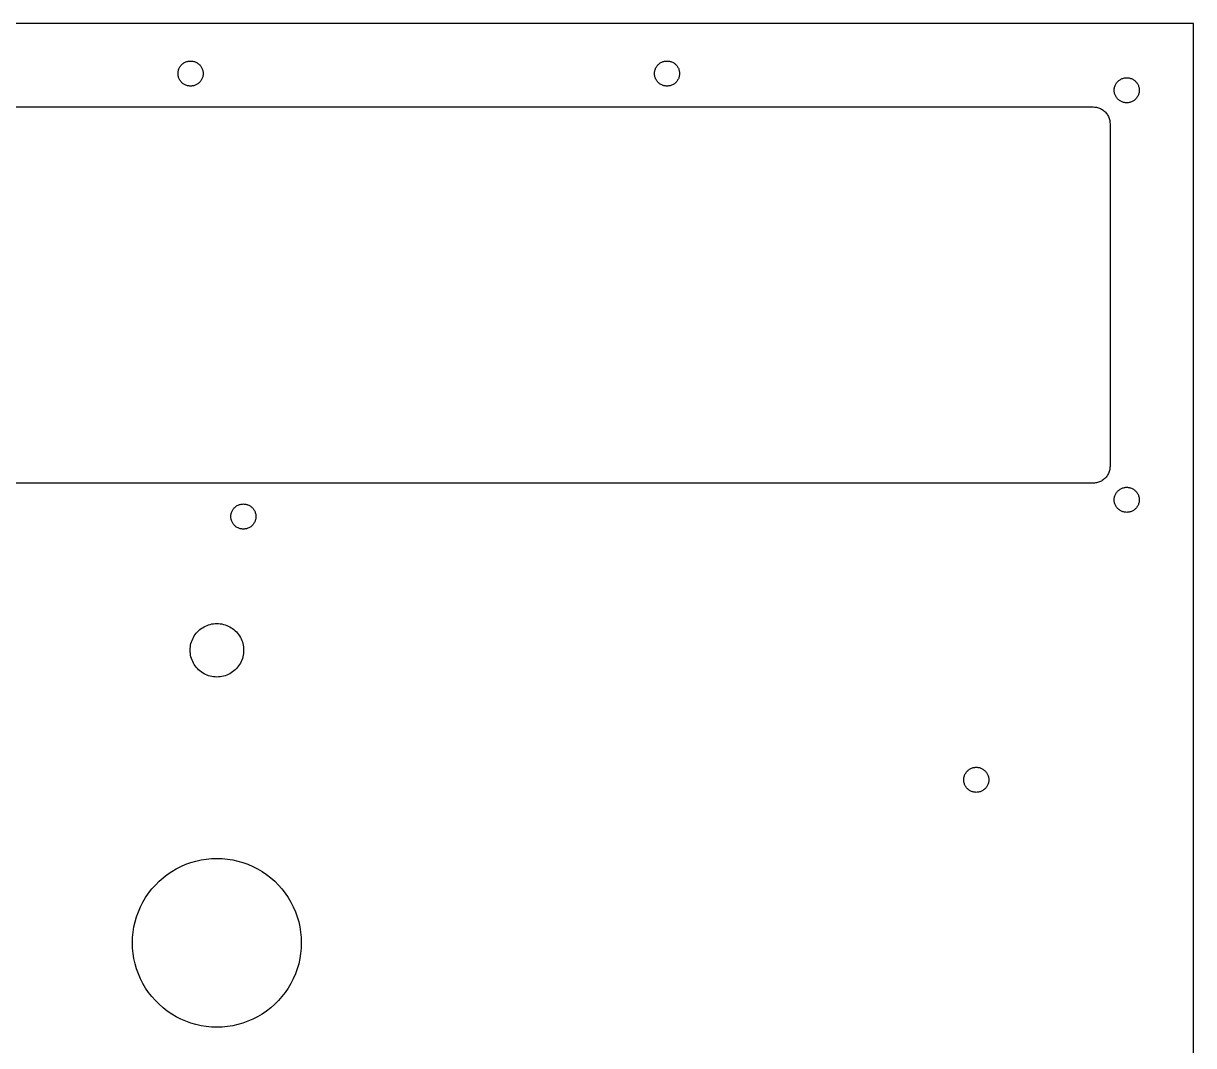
# Model space of a CAD drawing. Header units: metres. Extents: x -214 to 66, y -110 to 110.
# Drawn here: x -74 to 66, y -12.3 to 110 of the extents above; entities that cross this region are included whole.
import ezdxf

# ---------------------------------------------------------------- set-up
doc = ezdxf.new("R2010")
doc.units = ezdxf.units.M

msp = doc.modelspace()

# ---------------------------------------------------------------- linework, layer by layer
for p, q in [((66, 110), (-214, 110)), ((66, -110), (66, 110)), ((-55.1558, 104.956), (-55.0935, 105.027)), ((-55.0935, 105.027), (-55.0268, 105.093)), ((-55.0268, 105.093), (-54.9561, 105.156)), ((-54.9561, 105.156), (-54.8817, 105.214)), ((-54.8817, 105.214), (-54.8037, 105.266)), ((-54.8037, 105.266), (-54.7226, 105.314)), ((-54.7226, 105.314), (-54.6387, 105.357)), ((-54.6387, 105.357), (-54.5522, 105.395)), ((-54.5522, 105.395), (-54.4635, 105.427)), ((-54.4635, 105.427), (-54.373, 105.453)), ((-54.373, 105.453), (-54.2811, 105.473)), ((-54.2811, 105.473), (-54.188, 105.488)), ((-54.188, 105.488), (-54.0942, 105.497)), ((-54.0942, 105.497), (-54, 105.5)), ((-54, 105.5), (-53.9058, 105.497)), ((-53.9058, 105.497), (-53.812, 105.488)), ((-53.812, 105.488), (-53.7189, 105.473)), ((-53.7189, 105.473), (-53.627, 105.453)), ((-53.627, 105.453), (-53.5365, 105.427)), ((-53.5365, 105.427), (-53.4478, 105.395)), ((-53.4478, 105.395), (-53.3613, 105.357)), ((-53.3613, 105.357), (-53.2774, 105.314)), ((-53.2774, 105.314), (-53.1963, 105.266)), ((-53.1963, 105.266), (-53.1183, 105.214)), ((-53.1183, 105.214), (-53.0439, 105.156)), ((-53.0439, 105.156), (-52.9732, 105.093)), ((-52.9732, 105.093), (-52.9065, 105.027)), ((-52.9065, 105.027), (-52.8442, 104.956)), ((1.84423, 104.956), (1.90655, 105.027)), ((1.90655, 105.027), (1.97318, 105.093)), ((1.97318, 105.093), (2.04386, 105.156)), ((2.04386, 105.156), (2.11832, 105.214)), ((2.11832, 105.214), (2.19626, 105.266)), ((2.19626, 105.266), (2.27737, 105.314)), ((2.27737, 105.314), (2.36133, 105.357)), ((2.36133, 105.357), (2.44781, 105.395)), ((2.44781, 105.395), (2.53648, 105.427)), ((2.53648, 105.427), (2.62697, 105.453)), ((2.62697, 105.453), (2.71893, 105.473)), ((2.71893, 105.473), (2.812, 105.488)), ((2.812, 105.488), (2.90582, 105.497)), ((2.90582, 105.497), (3, 105.5)), ((3, 105.5), (3.09419, 105.497)), ((3.09419, 105.497), (3.188, 105.488)), ((3.188, 105.488), (3.28107, 105.473)), ((3.28107, 105.473), (3.37304, 105.453)), ((3.37304, 105.453), (3.46353, 105.427)), ((3.46353, 105.427), (3.55219, 105.395)), ((3.55219, 105.395), (3.63867, 105.357)), ((3.63867, 105.357), (3.72263, 105.314)), ((3.72263, 105.314), (3.80374, 105.266)), ((3.80374, 105.266), (3.88168, 105.214)), ((3.88168, 105.214), (3.95614, 105.156)), ((3.95614, 105.156), (4.02682, 105.093)), ((4.02682, 105.093), (4.09345, 105.027)), ((4.09345, 105.027), (4.15577, 104.956)), ((-55.5, 104), (-55.497, 104.094)), ((-55.497, 103.906), (-55.5, 104)), ((-55.497, 104.094), (-55.4882, 104.188)), ((-55.4882, 103.812), (-55.497, 103.906)), ((-55.4882, 104.188), (-55.4734, 104.281)), ((-55.4734, 103.719), (-55.4882, 103.812)), ((-55.4734, 104.281), (-55.4529, 104.373)), ((-55.4529, 103.627), (-55.4734, 103.719)), ((-55.4529, 104.373), (-55.4266, 104.464)), ((-55.4266, 103.536), (-55.4529, 103.627)), ((-55.4266, 104.464), (-55.3947, 104.552)), ((-55.3947, 104.552), (-55.3572, 104.639)), ((-55.3572, 104.639), (-55.3145, 104.723)), ((-55.3145, 104.723), (-55.2665, 104.804)), ((-55.2665, 104.804), (-55.2135, 104.882)), ((-55.2135, 104.882), (-55.1558, 104.956)), ((-52.8442, 104.956), (-52.7865, 104.882)), ((-52.7865, 104.882), (-52.7335, 104.804)), ((-52.7335, 104.804), (-52.6855, 104.723)), ((-52.6855, 104.723), (-52.6428, 104.639)), ((-52.6428, 104.639), (-52.6053, 104.552)), ((-52.6053, 104.552), (-52.5734, 104.464)), ((-52.5734, 104.464), (-52.5471, 104.373)), ((-52.5471, 103.627), (-52.5734, 103.536)), ((-52.5471, 104.373), (-52.5266, 104.281)), ((-52.5266, 103.719), (-52.5471, 103.627)), ((-52.5266, 104.281), (-52.5118, 104.188)), ((-52.5118, 103.812), (-52.5266, 103.719)), ((-52.5118, 104.188), (-52.503, 104.094)), ((-52.503, 103.906), (-52.5118, 103.812)), ((-52.503, 104.094), (-52.5, 104)), ((-52.5, 104), (-52.503, 103.906)), ((1.5, 104), (1.50296, 104.094)), ((1.50296, 103.906), (1.5, 104)), ((1.50296, 104.094), (1.51183, 104.188)), ((1.51183, 103.812), (1.50296, 103.906)), ((1.51183, 104.188), (1.52657, 104.281)), ((1.52657, 103.719), (1.51183, 103.812)), ((1.52657, 104.281), (1.54713, 104.373)), ((1.54713, 103.627), (1.52657, 103.719)), ((1.54713, 104.373), (1.57342, 104.464)), ((1.57342, 103.536), (1.54713, 103.627)), ((1.57342, 104.464), (1.60534, 104.552)), ((1.60534, 104.552), (1.64276, 104.639)), ((1.64276, 104.639), (1.68554, 104.723)), ((1.68554, 104.723), (1.73351, 104.804)), ((1.73351, 104.804), (1.78648, 104.882)), ((1.78648, 104.882), (1.84423, 104.956)), ((4.15577, 104.956), (4.21353, 104.882)), ((4.21353, 104.882), (4.26649, 104.804)), ((4.26649, 104.804), (4.31446, 104.723)), ((4.31446, 104.723), (4.35724, 104.639)), ((4.35724, 104.639), (4.39466, 104.552)), ((4.39466, 104.552), (4.42659, 104.464)), ((4.42659, 104.464), (4.45288, 104.373)), ((4.45288, 103.627), (4.42659, 103.536)), ((4.45288, 104.373), (4.47343, 104.281)), ((4.47343, 103.719), (4.45288, 103.627)), ((4.47343, 104.281), (4.48817, 104.188)), ((4.48817, 103.812), (4.47343, 103.719)), ((4.48817, 104.188), (4.49704, 104.094)), ((4.49704, 103.906), (4.48817, 103.812)), ((4.49704, 104.094), (4.5, 104)), ((4.5, 104), (4.49704, 103.906)), ((-55.3947, 103.448), (-55.4266, 103.536)), ((-55.3572, 103.361), (-55.3947, 103.448)), ((-55.3145, 103.277), (-55.3572, 103.361)), ((-55.2665, 103.196), (-55.3145, 103.277)), ((-55.2135, 103.118), (-55.2665, 103.196)), ((-55.1558, 103.044), (-55.2135, 103.118)), ((-55.0935, 102.973), (-55.1558, 103.044)), ((-55.0268, 102.907), (-55.0935, 102.973)), ((-54.9561, 102.844), (-55.0268, 102.907)), ((-54.8817, 102.786), (-54.9561, 102.844)), ((-54.8037, 102.734), (-54.8817, 102.786)), ((-54.7226, 102.686), (-54.8037, 102.734)), ((-54.6387, 102.643), (-54.7226, 102.686)), ((-54.5522, 102.605), (-54.6387, 102.643)), ((-54.4635, 102.573), (-54.5522, 102.605)), ((-54.373, 102.547), (-54.4635, 102.573)), ((-54.2811, 102.527), (-54.373, 102.547)), ((-54.188, 102.512), (-54.2811, 102.527)), ((-54.0942, 102.503), (-54.188, 102.512)), ((-54, 102.5), (-54.0942, 102.503)), ((-53.9058, 102.503), (-54, 102.5)), ((-53.812, 102.512), (-53.9058, 102.503)), ((-53.7189, 102.527), (-53.812, 102.512)), ((-53.627, 102.547), (-53.7189, 102.527)), ((-53.5365, 102.573), (-53.627, 102.547)), ((-53.4478, 102.605), (-53.5365, 102.573)), ((-53.3613, 102.643), (-53.4478, 102.605)), ((-53.2774, 102.686), (-53.3613, 102.643)), ((-53.1963, 102.734), (-53.2774, 102.686)), ((-53.1183, 102.786), (-53.1963, 102.734)), ((-53.0439, 102.844), (-53.1183, 102.786)), ((-52.9732, 102.907), (-53.0439, 102.844)), ((-52.9065, 102.973), (-52.9732, 102.907)), ((-52.8442, 103.044), (-52.9065, 102.973)), ((-52.7865, 103.118), (-52.8442, 103.044)), ((-52.7335, 103.196), (-52.7865, 103.118)), ((-52.6855, 103.277), (-52.7335, 103.196)), ((-52.6428, 103.361), (-52.6855, 103.277)), ((-52.6053, 103.448), (-52.6428, 103.361)), ((-52.5734, 103.536), (-52.6053, 103.448)), ((1.60534, 103.448), (1.57342, 103.536)), ((1.64276, 103.361), (1.60534, 103.448)), ((1.68554, 103.277), (1.64276, 103.361)), ((1.73351, 103.196), (1.68554, 103.277)), ((1.78648, 103.118), (1.73351, 103.196)), ((1.84423, 103.044), (1.78648, 103.118)), ((1.90655, 102.973), (1.84423, 103.044)), ((1.97318, 102.907), (1.90655, 102.973)), ((2.04386, 102.844), (1.97318, 102.907)), ((2.11832, 102.786), (2.04386, 102.844)), ((2.19626, 102.734), (2.11832, 102.786)), ((2.27737, 102.686), (2.19626, 102.734)), ((2.36133, 102.643), (2.27737, 102.686)), ((2.44781, 102.605), (2.36133, 102.643)), ((2.53648, 102.573), (2.44781, 102.605)), ((2.62697, 102.547), (2.53648, 102.573)), ((2.71893, 102.527), (2.62697, 102.547)), ((2.812, 102.512), (2.71893, 102.527)), ((2.90582, 102.503), (2.812, 102.512)), ((3, 102.5), (2.90582, 102.503)), ((3.09419, 102.503), (3, 102.5)), ((3.188, 102.512), (3.09419, 102.503)), ((3.28107, 102.527), (3.188, 102.512)), ((3.37304, 102.547), (3.28107, 102.527)), ((3.46353, 102.573), (3.37304, 102.547)), ((3.55219, 102.605), (3.46353, 102.573)), ((3.63867, 102.643), (3.55219, 102.605)), ((3.72263, 102.686), (3.63867, 102.643)), ((3.80374, 102.734), (3.72263, 102.686)), ((3.88168, 102.786), (3.80374, 102.734)), ((3.95614, 102.844), (3.88168, 102.786)), ((4.02682, 102.907), (3.95614, 102.844)), ((4.09345, 102.973), (4.02682, 102.907)), ((4.15577, 103.044), (4.09345, 102.973)), ((4.21353, 103.118), (4.15577, 103.044)), ((4.26649, 103.196), (4.21353, 103.118)), ((4.31446, 103.277), (4.26649, 103.196)), ((4.35724, 103.361), (4.31446, 103.277)), ((4.39466, 103.448), (4.35724, 103.361)), ((4.42659, 103.536), (4.39466, 103.448)), ((56.5118, 102.188), (56.5266, 102.281)), ((56.5266, 102.281), (56.5471, 102.373)), ((56.5471, 102.373), (56.5734, 102.464)), ((56.5734, 102.464), (56.6053, 102.552)), ((56.6053, 102.552), (56.6428, 102.639)), ((56.6428, 102.639), (56.6855, 102.723)), ((56.6855, 102.723), (56.7335, 102.804)), ((56.7335, 102.804), (56.7865, 102.882)), ((56.7865, 102.882), (56.8442, 102.956)), ((56.8442, 102.956), (56.9065, 103.027)), ((56.9065, 103.027), (56.9732, 103.093)), ((56.9732, 103.093), (57.0439, 103.156)), ((57.0439, 103.156), (57.1183, 103.214)), ((57.1183, 103.214), (57.1963, 103.266)), ((57.1963, 103.266), (57.2774, 103.314)), ((57.2774, 103.314), (57.3613, 103.357)), ((57.3613, 103.357), (57.4478, 103.395)), ((57.4478, 103.395), (57.5365, 103.427)), ((57.5365, 103.427), (57.627, 103.453)), ((57.627, 103.453), (57.7189, 103.473)), ((57.7189, 103.473), (57.812, 103.488)), ((57.812, 103.488), (57.9058, 103.497)), ((57.9058, 103.497), (58, 103.5)), ((58, 103.5), (58.0942, 103.497)), ((58.0942, 103.497), (58.188, 103.488)), ((58.188, 103.488), (58.2811, 103.473)), ((58.2811, 103.473), (58.373, 103.453)), ((58.373, 103.453), (58.4635, 103.427)), ((58.4635, 103.427), (58.5522, 103.395)), ((58.5522, 103.395), (58.6387, 103.357)), ((58.6387, 103.357), (58.7226, 103.314)), ((58.7226, 103.314), (58.8037, 103.266)), ((58.8037, 103.266), (58.8817, 103.214)), ((58.8817, 103.214), (58.9561, 103.156)), ((58.9561, 103.156), (59.0268, 103.093)), ((59.0268, 103.093), (59.0935, 103.027)), ((59.0935, 103.027), (59.1558, 102.956)), ((59.1558, 102.956), (59.2135, 102.882)), ((59.2135, 102.882), (59.2665, 102.804)), ((59.2665, 102.804), (59.3145, 102.723)), ((59.3145, 102.723), (59.3572, 102.639)), ((59.3572, 102.639), (59.3947, 102.552)), ((59.3947, 102.552), (59.4266, 102.464)), ((59.4266, 102.464), (59.4529, 102.373)), ((59.4529, 102.373), (59.4734, 102.281)), ((59.4734, 102.281), (59.4882, 102.188)), ((56.5, 102), (56.503, 102.094)), ((56.503, 101.906), (56.5, 102)), ((56.503, 102.094), (56.5118, 102.188)), ((56.5118, 101.812), (56.503, 101.906)), ((56.5266, 101.719), (56.5118, 101.812)), ((56.5471, 101.627), (56.5266, 101.719)), ((56.5734, 101.536), (56.5471, 101.627)), ((56.6053, 101.448), (56.5734, 101.536)), ((56.6428, 101.361), (56.6053, 101.448)), ((56.6855, 101.277), (56.6428, 101.361)), ((56.7335, 101.196), (56.6855, 101.277)), ((56.7865, 101.118), (56.7335, 101.196)), ((56.8442, 101.044), (56.7865, 101.118)), ((56.9065, 100.973), (56.8442, 101.044)), ((56.9732, 100.907), (56.9065, 100.973)), ((57.0439, 100.844), (56.9732, 100.907)), ((57.1183, 100.786), (57.0439, 100.844)), ((58.9561, 100.844), (58.8817, 100.786)), ((59.0268, 100.907), (58.9561, 100.844)), ((59.0935, 100.973), (59.0268, 100.907)), ((59.1558, 101.044), (59.0935, 100.973)), ((59.2135, 101.118), (59.1558, 101.044)), ((59.2665, 101.196), (59.2135, 101.118)), ((59.3145, 101.277), (59.2665, 101.196)), ((59.3572, 101.361), (59.3145, 101.277)), ((59.3947, 101.448), (59.3572, 101.361)), ((59.4266, 101.536), (59.3947, 101.448)), ((59.4529, 101.627), (59.4266, 101.536)), ((59.4734, 101.719), (59.4529, 101.627)), ((59.4882, 101.812), (59.4734, 101.719)), ((59.4882, 102.188), (59.497, 102.094)), ((59.497, 101.906), (59.4882, 101.812)), ((59.497, 102.094), (59.5, 102)), ((59.5, 102), (59.497, 101.906)), ((-162, 100), (54, 100)), ((54, 100), (54.1256, 99.9961)), ((54.1256, 99.9961), (54.2507, 99.9842)), ((54.2507, 99.9842), (54.3748, 99.9646)), ((54.3748, 99.9646), (54.4974, 99.9372)), ((54.4974, 99.9372), (54.618, 99.9021)), ((54.618, 99.9021), (54.7362, 99.8596)), ((54.7362, 99.8596), (54.8516, 99.8097)), ((54.8516, 99.8097), (54.9635, 99.7526)), ((54.9635, 99.7526), (55.0717, 99.6887)), ((55.0717, 99.6887), (55.1756, 99.618)), ((55.1756, 99.618), (55.2748, 99.541)), ((55.2748, 99.541), (55.3691, 99.4579)), ((55.3691, 99.4579), (55.4579, 99.3691)), ((57.1963, 100.734), (57.1183, 100.786)), ((57.2774, 100.686), (57.1963, 100.734)), ((57.3613, 100.643), (57.2774, 100.686)), ((57.4478, 100.605), (57.3613, 100.643)), ((57.5365, 100.573), (57.4478, 100.605)), ((57.627, 100.547), (57.5365, 100.573)), ((57.7189, 100.527), (57.627, 100.547)), ((57.812, 100.512), (57.7189, 100.527)), ((57.9058, 100.503), (57.812, 100.512)), ((58, 100.5), (57.9058, 100.503)), ((58.0942, 100.503), (58, 100.5)), ((58.188, 100.512), (58.0942, 100.503)), ((58.2811, 100.527), (58.188, 100.512)), ((58.373, 100.547), (58.2811, 100.527)), ((58.4635, 100.573), (58.373, 100.547)), ((58.5522, 100.605), (58.4635, 100.573)), ((58.6387, 100.643), (58.5522, 100.605)), ((58.7226, 100.686), (58.6387, 100.643)), ((58.8037, 100.734), (58.7226, 100.686)), ((58.8817, 100.786), (58.8037, 100.734)), ((55.4579, 99.3691), (55.541, 99.2748)), ((55.541, 99.2748), (55.618, 99.1756)), ((55.618, 99.1756), (55.6887, 99.0717)), ((55.6887, 99.0717), (55.7526, 98.9635)), ((55.7526, 98.9635), (55.8097, 98.8516)), ((55.8097, 98.8516), (55.8596, 98.7363)), ((55.8596, 98.7363), (55.9021, 98.618)), ((55.9021, 98.618), (55.9372, 98.4974)), ((55.9372, 98.4974), (55.9646, 98.3748)), ((55.9646, 98.3748), (55.9842, 98.2507)), ((55.9842, 98.2507), (55.9961, 98.1256)), ((55.9961, 98.1256), (56, 98)), ((56, 98), (56, 57)), ((55.7526, 56.0365), (55.6887, 55.9283)), ((55.8097, 56.1484), (55.7526, 56.0365)), ((55.8596, 56.2638), (55.8097, 56.1484)), ((55.9021, 56.382), (55.8596, 56.2638)), ((55.9372, 56.5026), (55.9021, 56.382)), ((55.9646, 56.6252), (55.9372, 56.5026)), ((55.9842, 56.7493), (55.9646, 56.6252)), ((55.9961, 56.8744), (55.9842, 56.7493)), ((56, 57), (55.9961, 56.8744)), ((54, 55), (-149.37, 55)), ((54.1256, 55.0039), (54, 55)), ((54.2507, 55.0158), (54.1256, 55.0039)), ((54.3748, 55.0354), (54.2507, 55.0158)), ((54.4974, 55.0628), (54.3748, 55.0354)), ((54.618, 55.0979), (54.4974, 55.0628)), ((54.7362, 55.1404), (54.618, 55.0979)), ((54.8516, 55.1903), (54.7362, 55.1404)), ((54.9635, 55.2474), (54.8516, 55.1903)), ((55.0717, 55.3113), (54.9635, 55.2474)), ((55.1756, 55.382), (55.0717, 55.3113)), ((55.2748, 55.459), (55.1756, 55.382)), ((55.3691, 55.5421), (55.2748, 55.459)), ((55.4579, 55.6309), (55.3691, 55.5421)), ((55.541, 55.7252), (55.4579, 55.6309)), ((55.618, 55.8244), (55.541, 55.7252)), ((55.6887, 55.9283), (55.618, 55.8244)), ((56.5118, 53.188), (56.5266, 53.2811)), ((56.5266, 53.2811), (56.5471, 53.373)), ((56.5471, 53.373), (56.5734, 53.4635)), ((56.5734, 53.4635), (56.6053, 53.5522)), ((56.6053, 53.5522), (56.6428, 53.6387)), ((56.6428, 53.6387), (56.6855, 53.7226)), ((56.6855, 53.7226), (56.7335, 53.8037)), ((56.7335, 53.8037), (56.7865, 53.8817)), ((56.7865, 53.8817), (56.8442, 53.9561)), ((56.8442, 53.9561), (56.9065, 54.0268)), ((56.9065, 54.0268), (56.9732, 54.0935)), ((56.9732, 54.0935), (57.0439, 54.1558)), ((57.0439, 54.1558), (57.1183, 54.2135)), ((57.1183, 54.2135), (57.1963, 54.2665)), ((57.1963, 54.2665), (57.2774, 54.3145)), ((57.2774, 54.3145), (57.3613, 54.3572)), ((57.3613, 54.3572), (57.4478, 54.3947)), ((57.4478, 54.3947), (57.5365, 54.4266)), ((57.5365, 54.4266), (57.627, 54.4529)), ((57.627, 54.4529), (57.7189, 54.4734)), ((57.7189, 54.4734), (57.812, 54.4882)), ((57.812, 54.4882), (57.9058, 54.497)), ((57.9058, 54.497), (58, 54.5)), ((58, 54.5), (58.0942, 54.497)), ((58.0942, 54.497), (58.188, 54.4882)), ((58.188, 54.4882), (58.2811, 54.4734)), ((58.2811, 54.4734), (58.373, 54.4529)), ((58.373, 54.4529), (58.4635, 54.4266)), ((58.4635, 54.4266), (58.5522, 54.3947)), ((58.5522, 54.3947), (58.6387, 54.3572)), ((58.6387, 54.3572), (58.7226, 54.3145)), ((58.7226, 54.3145), (58.8037, 54.2665)), ((58.8037, 54.2665), (58.8817, 54.2135)), ((58.8817, 54.2135), (58.9561, 54.1558)), ((58.9561, 54.1558), (59.0268, 54.0935)), ((59.0268, 54.0935), (59.0935, 54.0268)), ((59.0935, 54.0268), (59.1558, 53.9561)), ((59.1558, 53.9561), (59.2135, 53.8817)), ((59.2135, 53.8817), (59.2665, 53.8037)), ((59.2665, 53.8037), (59.3145, 53.7226)), ((59.3145, 53.7226), (59.3572, 53.6387)), ((59.3572, 53.6387), (59.3947, 53.5522)), ((59.3947, 53.5522), (59.4266, 53.4635)), ((59.4266, 53.4635), (59.4529, 53.373)), ((59.4529, 53.373), (59.4734, 53.2811)), ((59.4734, 53.2811), (59.4882, 53.188)), ((-48.9995, 51.7226), (-48.9515, 51.8037)), ((-48.9515, 51.8037), (-48.8985, 51.8817)), ((-48.8985, 51.8817), (-48.8408, 51.9561)), ((-48.8408, 51.9561), (-48.7785, 52.0268)), ((-48.7785, 52.0268), (-48.7118, 52.0935)), ((-48.7118, 52.0935), (-48.6411, 52.1558)), ((-48.6411, 52.1558), (-48.5667, 52.2135)), ((-48.5667, 52.2135), (-48.4887, 52.2665)), ((-48.4887, 52.2665), (-48.4076, 52.3145)), ((-48.4076, 52.3145), (-48.3237, 52.3572)), ((-48.3237, 52.3572), (-48.2372, 52.3947)), ((-48.2372, 52.3947), (-48.1485, 52.4266)), ((-48.1485, 52.4266), (-48.058, 52.4529)), ((-48.058, 52.4529), (-47.9661, 52.4734)), ((-47.9661, 52.4734), (-47.873, 52.4882)), ((-47.873, 52.4882), (-47.7792, 52.497)), ((-47.7792, 52.497), (-47.685, 52.5)), ((-47.685, 52.5), (-47.5908, 52.497)), ((-47.5908, 52.497), (-47.497, 52.4882)), ((-47.497, 52.4882), (-47.4039, 52.4734)), ((-47.4039, 52.4734), (-47.312, 52.4529)), ((-47.312, 52.4529), (-47.2215, 52.4266)), ((-47.2215, 52.4266), (-47.1328, 52.3947)), ((-47.1328, 52.3947), (-47.0463, 52.3572)), ((-47.0463, 52.3572), (-46.9624, 52.3145)), ((-46.9624, 52.3145), (-46.8813, 52.2665)), ((-46.8813, 52.2665), (-46.8033, 52.2135)), ((-46.8033, 52.2135), (-46.7289, 52.1558)), ((-46.7289, 52.1558), (-46.6582, 52.0935)), ((-46.6582, 52.0935), (-46.5915, 52.0268)), ((-46.5915, 52.0268), (-46.5292, 51.9561)), ((-46.5292, 51.9561), (-46.4715, 51.8817)), ((-46.4715, 51.8817), (-46.4185, 51.8037)), ((-46.4185, 51.8037), (-46.3705, 51.7226)), ((56.5, 53), (56.503, 53.0942)), ((56.503, 52.9058), (56.5, 53)), ((56.503, 53.0942), (56.5118, 53.188)), ((56.5118, 52.812), (56.503, 52.9058)), ((56.5266, 52.7189), (56.5118, 52.812)), ((56.5471, 52.627), (56.5266, 52.7189)), ((56.5734, 52.5365), (56.5471, 52.627)), ((56.6053, 52.4478), (56.5734, 52.5365)), ((56.6428, 52.3613), (56.6053, 52.4478)), ((56.6855, 52.2774), (56.6428, 52.3613)), ((56.7335, 52.1963), (56.6855, 52.2774)), ((56.7865, 52.1183), (56.7335, 52.1963)), ((56.8442, 52.0439), (56.7865, 52.1183)), ((56.9065, 51.9732), (56.8442, 52.0439)), ((56.9732, 51.9065), (56.9065, 51.9732)), ((57.0439, 51.8442), (56.9732, 51.9065)), ((57.1183, 51.7865), (57.0439, 51.8442)), ((58.9561, 51.8442), (58.8817, 51.7865)), ((59.0268, 51.9065), (58.9561, 51.8442)), ((59.0935, 51.9732), (59.0268, 51.9065)), ((59.1558, 52.0439), (59.0935, 51.9732)), ((59.2135, 52.1183), (59.1558, 52.0439)), ((59.2665, 52.1963), (59.2135, 52.1183)), ((59.3145, 52.2774), (59.2665, 52.1963)), ((59.3572, 52.3613), (59.3145, 52.2774)), ((59.3947, 52.4478), (59.3572, 52.3613)), ((59.4266, 52.5365), (59.3947, 52.4478)), ((59.4529, 52.627), (59.4266, 52.5365)), ((59.4734, 52.7189), (59.4529, 52.627)), ((59.4882, 52.812), (59.4734, 52.7189)), ((59.4882, 53.188), (59.497, 53.0942)), ((59.497, 52.9058), (59.4882, 52.812)), ((59.497, 53.0942), (59.5, 53)), ((59.5, 53), (59.497, 52.9058)), ((-49.185, 51), (-49.182, 51.0942)), ((-49.182, 50.9058), (-49.185, 51)), ((-49.182, 51.0942), (-49.1732, 51.188)), ((-49.1732, 50.812), (-49.182, 50.9058)), ((-49.1732, 51.188), (-49.1584, 51.2811)), ((-49.1584, 50.7189), (-49.1732, 50.812)), ((-49.1584, 51.2811), (-49.1379, 51.373)), ((-49.1379, 50.627), (-49.1584, 50.7189)), ((-49.1379, 51.373), (-49.1116, 51.4635)), ((-49.1116, 50.5365), (-49.1379, 50.627)), ((-49.1116, 51.4635), (-49.0797, 51.5522)), ((-49.0797, 50.4478), (-49.1116, 50.5365)), ((-49.0797, 51.5522), (-49.0422, 51.6387)), ((-49.0422, 50.3613), (-49.0797, 50.4478)), ((-49.0422, 51.6387), (-48.9995, 51.7226)), ((-46.3705, 51.7226), (-46.3278, 51.6387)), ((-46.3278, 51.6387), (-46.2903, 51.5522)), ((-46.2903, 50.4478), (-46.3278, 50.3613)), ((-46.2903, 51.5522), (-46.2584, 51.4635)), ((-46.2584, 50.5365), (-46.2903, 50.4478)), ((-46.2584, 51.4635), (-46.2321, 51.373)), ((-46.2321, 50.627), (-46.2584, 50.5365)), ((-46.2321, 51.373), (-46.2116, 51.2811)), ((-46.2116, 50.7189), (-46.2321, 50.627)), ((-46.2116, 51.2811), (-46.1968, 51.188)), ((-46.1968, 50.812), (-46.2116, 50.7189)), ((-46.1968, 51.188), (-46.188, 51.0942)), ((-46.188, 50.9058), (-46.1968, 50.812)), ((-46.188, 51.0942), (-46.185, 51)), ((-46.185, 51), (-46.188, 50.9058)), ((57.1963, 51.7335), (57.1183, 51.7865)), ((57.2774, 51.6855), (57.1963, 51.7335)), ((57.3613, 51.6428), (57.2774, 51.6855)), ((57.4478, 51.6053), (57.3613, 51.6428)), ((57.5365, 51.5734), (57.4478, 51.6053)), ((57.627, 51.5471), (57.5365, 51.5734)), ((57.7189, 51.5266), (57.627, 51.5471)), ((57.812, 51.5118), (57.7189, 51.5266)), ((57.9058, 51.503), (57.812, 51.5118)), ((58, 51.5), (57.9058, 51.503)), ((58.0942, 51.503), (58, 51.5)), ((58.188, 51.5118), (58.0942, 51.503)), ((58.2811, 51.5266), (58.188, 51.5118)), ((58.373, 51.5471), (58.2811, 51.5266)), ((58.4635, 51.5734), (58.373, 51.5471)), ((58.5522, 51.6053), (58.4635, 51.5734)), ((58.6387, 51.6428), (58.5522, 51.6053)), ((58.7226, 51.6855), (58.6387, 51.6428)), ((58.8037, 51.7335), (58.7226, 51.6855)), ((58.8817, 51.7865), (58.8037, 51.7335)), ((-48.9995, 50.2774), (-49.0422, 50.3613)), ((-48.9515, 50.1963), (-48.9995, 50.2774)), ((-48.8985, 50.1183), (-48.9515, 50.1963)), ((-48.8408, 50.0439), (-48.8985, 50.1183)), ((-48.7785, 49.9732), (-48.8408, 50.0439)), ((-48.7118, 49.9065), (-48.7785, 49.9732)), ((-48.6411, 49.8442), (-48.7118, 49.9065)), ((-48.5667, 49.7865), (-48.6411, 49.8442)), ((-48.4887, 49.7335), (-48.5667, 49.7865)), ((-48.4076, 49.6855), (-48.4887, 49.7335)), ((-48.3237, 49.6428), (-48.4076, 49.6855)), ((-48.2372, 49.6053), (-48.3237, 49.6428)), ((-48.1485, 49.5734), (-48.2372, 49.6053)), ((-48.058, 49.5471), (-48.1485, 49.5734)), ((-47.9661, 49.5266), (-48.058, 49.5471)), ((-47.873, 49.5118), (-47.9661, 49.5266)), ((-47.7792, 49.503), (-47.873, 49.5118)), ((-47.685, 49.5), (-47.7792, 49.503)), ((-47.5908, 49.503), (-47.685, 49.5)), ((-47.497, 49.5118), (-47.5908, 49.503)), ((-47.4039, 49.5266), (-47.497, 49.5118)), ((-47.312, 49.5471), (-47.4039, 49.5266)), ((-47.2215, 49.5734), (-47.312, 49.5471)), ((-47.1328, 49.6053), (-47.2215, 49.5734)), ((-47.0463, 49.6428), (-47.1328, 49.6053)), ((-46.9624, 49.6855), (-47.0463, 49.6428)), ((-46.8813, 49.7335), (-46.9624, 49.6855)), ((-46.8033, 49.7865), (-46.8813, 49.7335)), ((-46.7289, 49.8442), (-46.8033, 49.7865)), ((-46.6582, 49.9065), (-46.7289, 49.8442)), ((-46.5915, 49.9732), (-46.6582, 49.9065)), ((-46.5292, 50.0439), (-46.5915, 49.9732)), ((-46.4715, 50.1183), (-46.5292, 50.0439)), ((-46.4185, 50.1963), (-46.4715, 50.1183)), ((-46.3705, 50.2774), (-46.4185, 50.1963)), ((-46.3278, 50.3613), (-46.3705, 50.2774)), ((-52.5646, 37.7018), (-52.3916, 37.8042)), ((-52.3916, 37.8042), (-52.2125, 37.8954)), ((-52.2125, 37.8954), (-52.028, 37.9753)), ((-52.028, 37.9753), (-51.8388, 38.0434)), ((-51.8388, 38.0434), (-51.6458, 38.0995)), ((-51.6458, 38.0995), (-51.4496, 38.1433)), ((-51.4496, 38.1433), (-51.2511, 38.1748)), ((-51.2511, 38.1748), (-51.0509, 38.1937)), ((-51.0509, 38.1937), (-50.85, 38.2)), ((-50.85, 38.2), (-50.6491, 38.1937)), ((-50.6491, 38.1937), (-50.4489, 38.1748)), ((-50.4489, 38.1748), (-50.2504, 38.1433)), ((-50.2504, 38.1433), (-50.0542, 38.0995)), ((-50.0542, 38.0995), (-49.8612, 38.0434)), ((-49.8612, 38.0434), (-49.672, 37.9753)), ((-49.672, 37.9753), (-49.4875, 37.8954)), ((-49.4875, 37.8954), (-49.3084, 37.8042)), ((-49.3084, 37.8042), (-49.1354, 37.7018)), ((-53.7454, 36.3625), (-53.6542, 36.5416)), ((-53.6542, 36.5416), (-53.5518, 36.7146)), ((-53.5518, 36.7146), (-53.4389, 36.8809)), ((-53.4389, 36.8809), (-53.3156, 37.0397)), ((-53.3156, 37.0397), (-53.1827, 37.1905)), ((-53.1827, 37.1905), (-53.0405, 37.3327)), ((-53.0405, 37.3327), (-52.8897, 37.4656)), ((-52.8897, 37.4656), (-52.7309, 37.5889)), ((-52.7309, 37.5889), (-52.5646, 37.7018)), ((-49.1354, 37.7018), (-48.9691, 37.5889)), ((-48.9691, 37.5889), (-48.8102, 37.4656)), ((-48.8102, 37.4656), (-48.6595, 37.3327)), ((-48.6595, 37.3327), (-48.5173, 37.1905)), ((-48.5173, 37.1905), (-48.3844, 37.0397)), ((-48.3844, 37.0397), (-48.2611, 36.8809)), ((-48.2611, 36.8809), (-48.1482, 36.7146)), ((-48.1482, 36.7146), (-48.0458, 36.5416)), ((-48.0458, 36.5416), (-47.9546, 36.3625)), ((-54.05, 35), (-54.0437, 35.2009)), ((-54.0437, 34.7991), (-54.05, 35)), ((-54.0437, 35.2009), (-54.0248, 35.4011)), ((-54.0248, 35.4011), (-53.9933, 35.5996)), ((-53.9933, 35.5996), (-53.9495, 35.7958)), ((-53.9495, 35.7958), (-53.8934, 35.9888)), ((-53.8934, 35.9888), (-53.8253, 36.178)), ((-53.8253, 36.178), (-53.7454, 36.3625)), ((-47.9546, 36.3625), (-47.8747, 36.178)), ((-47.8747, 36.178), (-47.8066, 35.9888)), ((-47.8066, 35.9888), (-47.7505, 35.7958)), ((-47.7505, 35.7958), (-47.7067, 35.5996)), ((-47.7067, 35.5996), (-47.6752, 35.4011)), ((-47.6752, 35.4011), (-47.6563, 35.2009)), ((-47.6563, 35.2009), (-47.65, 35)), ((-47.65, 35), (-47.6563, 34.7991)), ((-54.0248, 34.5989), (-54.0437, 34.7991)), ((-53.9933, 34.4004), (-54.0248, 34.5989)), ((-53.9495, 34.2042), (-53.9933, 34.4004)), ((-53.8934, 34.0111), (-53.9495, 34.2042)), ((-53.8253, 33.822), (-53.8934, 34.0111)), ((-53.7454, 33.6375), (-53.8253, 33.822)), ((-53.6542, 33.4584), (-53.7454, 33.6375)), ((-47.9546, 33.6375), (-48.0458, 33.4584)), ((-47.8747, 33.822), (-47.9546, 33.6375)), ((-47.8066, 34.0111), (-47.8747, 33.822)), ((-47.7505, 34.2042), (-47.8066, 34.0111)), ((-47.7067, 34.4004), (-47.7505, 34.2042)), ((-47.6752, 34.5989), (-47.7067, 34.4004)), ((-47.6563, 34.7991), (-47.6752, 34.5989)), ((-53.5518, 33.2853), (-53.6542, 33.4584)), ((-53.4389, 33.1191), (-53.5518, 33.2853)), ((-53.3156, 32.9602), (-53.4389, 33.1191)), ((-53.1827, 32.8094), (-53.3156, 32.9602)), ((-53.0405, 32.6673), (-53.1827, 32.8094)), ((-52.8897, 32.5343), (-53.0405, 32.6673)), ((-52.7309, 32.4111), (-52.8897, 32.5343)), ((-52.5646, 32.2981), (-52.7309, 32.4111)), ((-52.3916, 32.1958), (-52.5646, 32.2981)), ((-49.1354, 32.2981), (-49.3084, 32.1958)), ((-48.9691, 32.4111), (-49.1354, 32.2981)), ((-48.8102, 32.5343), (-48.9691, 32.4111)), ((-48.6595, 32.6673), (-48.8102, 32.5343)), ((-48.5173, 32.8094), (-48.6595, 32.6673)), ((-48.3844, 32.9602), (-48.5173, 32.8094)), ((-48.2611, 33.1191), (-48.3844, 32.9602)), ((-48.1482, 33.2853), (-48.2611, 33.1191)), ((-48.0458, 33.4584), (-48.1482, 33.2853)), ((-52.2125, 32.1046), (-52.3916, 32.1958)), ((-52.028, 32.0247), (-52.2125, 32.1046)), ((-51.8388, 31.9566), (-52.028, 32.0247)), ((-51.6458, 31.9005), (-51.8388, 31.9566)), ((-51.4496, 31.8567), (-51.6458, 31.9005)), ((-51.2511, 31.8252), (-51.4496, 31.8567)), ((-51.0509, 31.8063), (-51.2511, 31.8252)), ((-50.85, 31.8), (-51.0509, 31.8063)), ((-50.6491, 31.8063), (-50.85, 31.8)), ((-50.4489, 31.8252), (-50.6491, 31.8063)), ((-50.2504, 31.8567), (-50.4489, 31.8252)), ((-50.0542, 31.9005), (-50.2504, 31.8567)), ((-49.8612, 31.9566), (-50.0542, 31.9005)), ((-49.672, 32.0247), (-49.8612, 31.9566)), ((-49.4875, 32.1046), (-49.672, 32.0247)), ((-49.3084, 32.1958), (-49.4875, 32.1046)), ((39.9058, 20.997), (40, 21)), ((40, 21), (40.0942, 20.997)), ((38.503, 19.5942), (38.5118, 19.688)), ((38.5118, 19.688), (38.5266, 19.7811)), ((38.5266, 19.7811), (38.5471, 19.873)), ((38.5471, 19.873), (38.5734, 19.9635)), ((38.5734, 19.9635), (38.6053, 20.0522)), ((38.6053, 20.0522), (38.6428, 20.1387)), ((38.6428, 20.1387), (38.6855, 20.2226)), ((38.6855, 20.2226), (38.7335, 20.3037)), ((38.7335, 20.3037), (38.7865, 20.3817)), ((38.7865, 20.3817), (38.8442, 20.4561)), ((38.8442, 20.4561), (38.9065, 20.5268)), ((38.9065, 20.5268), (38.9732, 20.5935)), ((38.9732, 20.5935), (39.0439, 20.6558)), ((39.0439, 20.6558), (39.1183, 20.7135)), ((39.1183, 20.7135), (39.1963, 20.7665)), ((39.1963, 20.7665), (39.2774, 20.8145)), ((39.2774, 20.8145), (39.3613, 20.8572)), ((39.3613, 20.8572), (39.4478, 20.8947)), ((39.4478, 20.8947), (39.5365, 20.9266)), ((39.5365, 20.9266), (39.627, 20.9529)), ((39.627, 20.9529), (39.7189, 20.9734)), ((39.7189, 20.9734), (39.812, 20.9882)), ((39.812, 20.9882), (39.9058, 20.997)), ((40.0942, 20.997), (40.188, 20.9882)), ((40.188, 20.9882), (40.2811, 20.9734)), ((40.2811, 20.9734), (40.373, 20.9529)), ((40.373, 20.9529), (40.4635, 20.9266)), ((40.4635, 20.9266), (40.5522, 20.8947)), ((40.5522, 20.8947), (40.6387, 20.8572)), ((40.6387, 20.8572), (40.7226, 20.8145)), ((40.7226, 20.8145), (40.8037, 20.7665)), ((40.8037, 20.7665), (40.8817, 20.7135)), ((40.8817, 20.7135), (40.9561, 20.6558)), ((40.9561, 20.6558), (41.0268, 20.5935)), ((41.0268, 20.5935), (41.0935, 20.5268)), ((41.0935, 20.5268), (41.1558, 20.4561)), ((41.1558, 20.4561), (41.2135, 20.3817)), ((41.2135, 20.3817), (41.2665, 20.3037)), ((41.2665, 20.3037), (41.3145, 20.2226)), ((41.3145, 20.2226), (41.3572, 20.1387)), ((41.3572, 20.1387), (41.3947, 20.0522)), ((41.3947, 20.0522), (41.4266, 19.9635)), ((41.4266, 19.9635), (41.4529, 19.873)), ((41.4529, 19.873), (41.4734, 19.7811)), ((41.4734, 19.7811), (41.4882, 19.688)), ((41.4882, 19.688), (41.497, 19.5942)), ((38.5, 19.5), (38.503, 19.5942)), ((38.503, 19.4058), (38.5, 19.5)), ((38.5118, 19.312), (38.503, 19.4058)), ((38.5266, 19.2189), (38.5118, 19.312)), ((38.5471, 19.127), (38.5266, 19.2189)), ((38.5734, 19.0365), (38.5471, 19.127)), ((38.6053, 18.9478), (38.5734, 19.0365)), ((38.6428, 18.8613), (38.6053, 18.9478)), ((38.6855, 18.7774), (38.6428, 18.8613)), ((38.7335, 18.6963), (38.6855, 18.7774)), ((38.7865, 18.6183), (38.7335, 18.6963)), ((38.8442, 18.5439), (38.7865, 18.6183)), ((38.9065, 18.4732), (38.8442, 18.5439)), ((38.9732, 18.4065), (38.9065, 18.4732)), ((39.0439, 18.3442), (38.9732, 18.4065)), ((39.1183, 18.2865), (39.0439, 18.3442)), ((39.1963, 18.2335), (39.1183, 18.2865)), ((39.2774, 18.1855), (39.1963, 18.2335)), ((40.8037, 18.2335), (40.7226, 18.1855)), ((40.8817, 18.2865), (40.8037, 18.2335)), ((40.9561, 18.3442), (40.8817, 18.2865)), ((41.0268, 18.4065), (40.9561, 18.3442)), ((41.0935, 18.4732), (41.0268, 18.4065)), ((41.1558, 18.5439), (41.0935, 18.4732)), ((41.2135, 18.6183), (41.1558, 18.5439)), ((41.2665, 18.6963), (41.2135, 18.6183)), ((41.3145, 18.7774), (41.2665, 18.6963)), ((41.3572, 18.8613), (41.3145, 18.7774)), ((41.3947, 18.9478), (41.3572, 18.8613)), ((41.4266, 19.0365), (41.3947, 18.9478)), ((41.4529, 19.127), (41.4266, 19.0365)), ((41.4734, 19.2189), (41.4529, 19.127)), ((41.4882, 19.312), (41.4734, 19.2189)), ((41.497, 19.4058), (41.4882, 19.312)), ((41.497, 19.5942), (41.5, 19.5)), ((41.5, 19.5), (41.497, 19.4058)), ((39.3613, 18.1428), (39.2774, 18.1855)), ((39.4478, 18.1053), (39.3613, 18.1428)), ((39.5365, 18.0734), (39.4478, 18.1053)), ((39.627, 18.0471), (39.5365, 18.0734)), ((39.7189, 18.0266), (39.627, 18.0471)), ((39.812, 18.0118), (39.7189, 18.0266)), ((39.9058, 18.003), (39.812, 18.0118)), ((40, 18), (39.9058, 18.003)), ((40.0942, 18.003), (40, 18)), ((40.188, 18.0118), (40.0942, 18.003)), ((40.2811, 18.0266), (40.188, 18.0118)), ((40.373, 18.0471), (40.2811, 18.0266)), ((40.4635, 18.0734), (40.373, 18.0471)), ((40.5522, 18.1053), (40.4635, 18.0734)), ((40.6387, 18.1428), (40.5522, 18.1053)), ((40.7226, 18.1855), (40.6387, 18.1428)), ((-53.3618, 9.78268), (-52.7425, 9.9211)), ((-52.7425, 9.9211), (-52.1159, 10.0204)), ((-52.1159, 10.0204), (-51.4842, 10.0801)), ((-51.4842, 10.0801), (-50.85, 10.1)), ((-50.85, 10.1), (-50.2158, 10.0801)), ((-50.2158, 10.0801), (-49.5841, 10.0204)), ((-49.5841, 10.0204), (-48.9575, 9.9211)), ((-48.9575, 9.9211), (-48.3382, 9.78268)), ((-56.7866, 8.17107), (-56.2618, 8.52771)), ((-56.2618, 8.52771), (-55.7157, 8.85069)), ((-55.7157, 8.85069), (-55.1504, 9.13875)), ((-55.1504, 9.13875), (-54.568, 9.39073)), ((-54.568, 9.39073), (-53.9711, 9.60567)), ((-53.9711, 9.60567), (-53.3618, 9.78268)), ((-48.3382, 9.78268), (-47.7289, 9.60567)), ((-47.7289, 9.60567), (-47.132, 9.39073)), ((-47.132, 9.39073), (-46.5496, 9.13875)), ((-46.5496, 9.13875), (-45.9843, 8.85069)), ((-45.9843, 8.85069), (-45.4381, 8.52771)), ((-45.4381, 8.52771), (-44.9134, 8.17107)), ((-58.2126, 6.91393), (-57.7639, 7.36258)), ((-57.7639, 7.36258), (-57.288, 7.78218)), ((-57.288, 7.78218), (-56.7866, 8.17107)), ((-44.9134, 8.17107), (-44.412, 7.78218)), ((-44.412, 7.78218), (-43.9361, 7.36258)), ((-43.9361, 7.36258), (-43.4874, 6.91393)), ((-59.3777, 5.41185), (-59.0211, 5.93663)), ((-59.0211, 5.93663), (-58.6322, 6.43797)), ((-58.6322, 6.43797), (-58.2126, 6.91393)), ((-43.4874, 6.91393), (-43.0678, 6.43797)), ((-43.0678, 6.43797), (-42.6789, 5.93663)), ((-42.6789, 5.93663), (-42.3223, 5.41185)), ((-60.2407, 3.71805), (-59.9887, 4.30037)), ((-59.9887, 4.30037), (-59.7007, 4.86571)), ((-59.7007, 4.86571), (-59.3777, 5.41185)), ((-42.3223, 5.41185), (-41.9993, 4.86571)), ((-41.9993, 4.86571), (-41.7113, 4.30037)), ((-41.7113, 4.30037), (-41.4593, 3.71805)), ((-60.6327, 2.51176), (-60.4557, 3.12106)), ((-60.4557, 3.12106), (-60.2407, 3.71805)), ((-41.4593, 3.71805), (-41.2443, 3.12106)), ((-41.2443, 3.12106), (-41.0673, 2.51176)), ((-60.8704, 1.26585), (-60.7711, 1.89255)), ((-60.7711, 1.89255), (-60.6327, 2.51176)), ((-41.0673, 2.51176), (-40.9289, 1.89255)), ((-40.9289, 1.89255), (-40.8296, 1.26585)), ((-60.95, 0), (-60.9301, 0.63417)), ((-60.9301, -0.63419), (-60.95, 0)), ((-60.9301, 0.63417), (-60.8704, 1.26585)), ((-40.8296, 1.26585), (-40.7699, 0.63417)), ((-40.7699, 0.63417), (-40.75, 0)), ((-40.75, 0), (-40.7699, -0.63419)), ((-60.8704, -1.26587), (-60.9301, -0.63419)), ((-60.7711, -1.89256), (-60.8704, -1.26587)), ((-40.8296, -1.26587), (-40.9289, -1.89256)), ((-40.7699, -0.63419), (-40.8296, -1.26587)), ((-60.6327, -2.51178), (-60.7711, -1.89256)), ((-60.4557, -3.12108), (-60.6327, -2.51178)), ((-41.0673, -2.51178), (-41.2443, -3.12108)), ((-40.9289, -1.89256), (-41.0673, -2.51178)), ((-60.2407, -3.71806), (-60.4557, -3.12108)), ((-59.9887, -4.30038), (-60.2407, -3.71806)), ((-41.4593, -3.71806), (-41.7113, -4.30038)), ((-41.2443, -3.12108), (-41.4593, -3.71806)), ((-59.7007, -4.86572), (-59.9887, -4.30038)), ((-59.3777, -5.41187), (-59.7007, -4.86572)), ((-59.0211, -5.93665), (-59.3777, -5.41187)), ((-42.3223, -5.41187), (-42.6789, -5.93665)), ((-41.9993, -4.86572), (-42.3223, -5.41187)), ((-41.7113, -4.30038), (-41.9993, -4.86572)), ((-58.6322, -6.43799), (-59.0211, -5.93665)), ((-58.2126, -6.91394), (-58.6322, -6.43799)), ((-57.7639, -7.36259), (-58.2126, -6.91394)), ((-43.4874, -6.91394), (-43.9361, -7.36259)), ((-43.0678, -6.43799), (-43.4874, -6.91394)), ((-42.6789, -5.93665), (-43.0678, -6.43799)), ((-57.288, -7.7822), (-57.7639, -7.36259)), ((-56.7866, -8.17108), (-57.288, -7.7822)), ((-56.2618, -8.52773), (-56.7866, -8.17108)), ((-44.9134, -8.17108), (-45.4381, -8.52773)), ((-44.412, -7.7822), (-44.9134, -8.17108)), ((-43.9361, -7.36259), (-44.412, -7.7822)), ((-55.7157, -8.85071), (-56.2618, -8.52773)), ((-55.1504, -9.13876), (-55.7157, -8.85071)), ((-54.568, -9.39075), (-55.1504, -9.13876)), ((-53.9711, -9.60568), (-54.568, -9.39075)), ((-53.3618, -9.7827), (-53.9711, -9.60568)), ((-52.7425, -9.92111), (-53.3618, -9.7827)), ((-48.3382, -9.7827), (-48.9575, -9.92111)), ((-47.7289, -9.60568), (-48.3382, -9.7827)), ((-47.132, -9.39075), (-47.7289, -9.60568)), ((-46.5496, -9.13876), (-47.132, -9.39075)), ((-45.9843, -8.85071), (-46.5496, -9.13876)), ((-45.4381, -8.52773), (-45.9843, -8.85071)), ((-52.1159, -10.0204), (-52.7425, -9.92111)), ((-51.4842, -10.0801), (-52.1159, -10.0204)), ((-50.85, -10.1), (-51.4842, -10.0801)), ((-50.2158, -10.0801), (-50.85, -10.1)), ((-49.5841, -10.0204), (-50.2158, -10.0801)), ((-48.9575, -9.92111), (-49.5841, -10.0204))]:
    msp.add_line(p, q)

doc.saveas('drawing.dxf')
